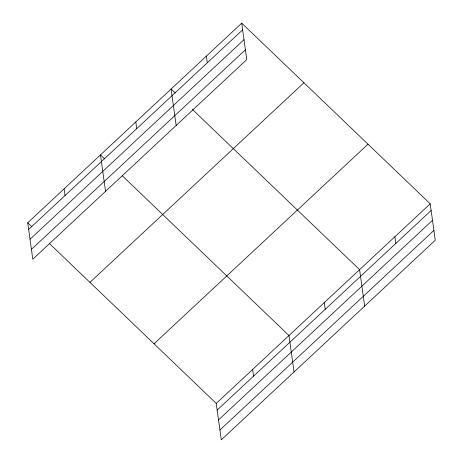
<?xml version="1.0" encoding="UTF-8"?>
<svg xmlns="http://www.w3.org/2000/svg" width="463" height="463" viewBox="0 0 463 463"><rect width="100%" height="100%" fill="white"/><g stroke="black" fill="none" stroke-linecap="round" stroke-linejoin="round"><path stroke-width="0.69" d="M241.715 23.15L246.773 59.594L32.792 259.199L27.734 222.755L241.715 23.15L430.208 203.801L435.266 240.245L221.285 439.85L216.227 403.406L49.506 243.619M28.66 229.445L242.641 29.84M30.026 239.267L244.007 39.656M31.426 249.383L245.407 49.773M89.938 282.372L303.919 82.767M154.023 343.795L368.004 144.184M216.227 403.406L430.208 203.801M217.159 410.096L431.14 210.491M218.519 419.918L432.5 220.307M219.925 430.034L433.906 230.424M175.245 92.994L171.102 89.018L176.16 125.461M192.353 109.39L359.595 269.669L364.653 306.112M104.632 158.867L100.488 154.891L105.541 191.335M122.255 175.755L288.981 335.542L294.04 371.986M27.734 222.755L31.878 226.731M394.904 236.738L395.83 243.428M324.291 302.605L325.217 309.296M252.607 369.474L253.533 376.164M206.405 56.087L207.337 62.777M135.792 121.954L136.724 128.645M64.108 188.823L65.04 195.513"/></g></svg>
